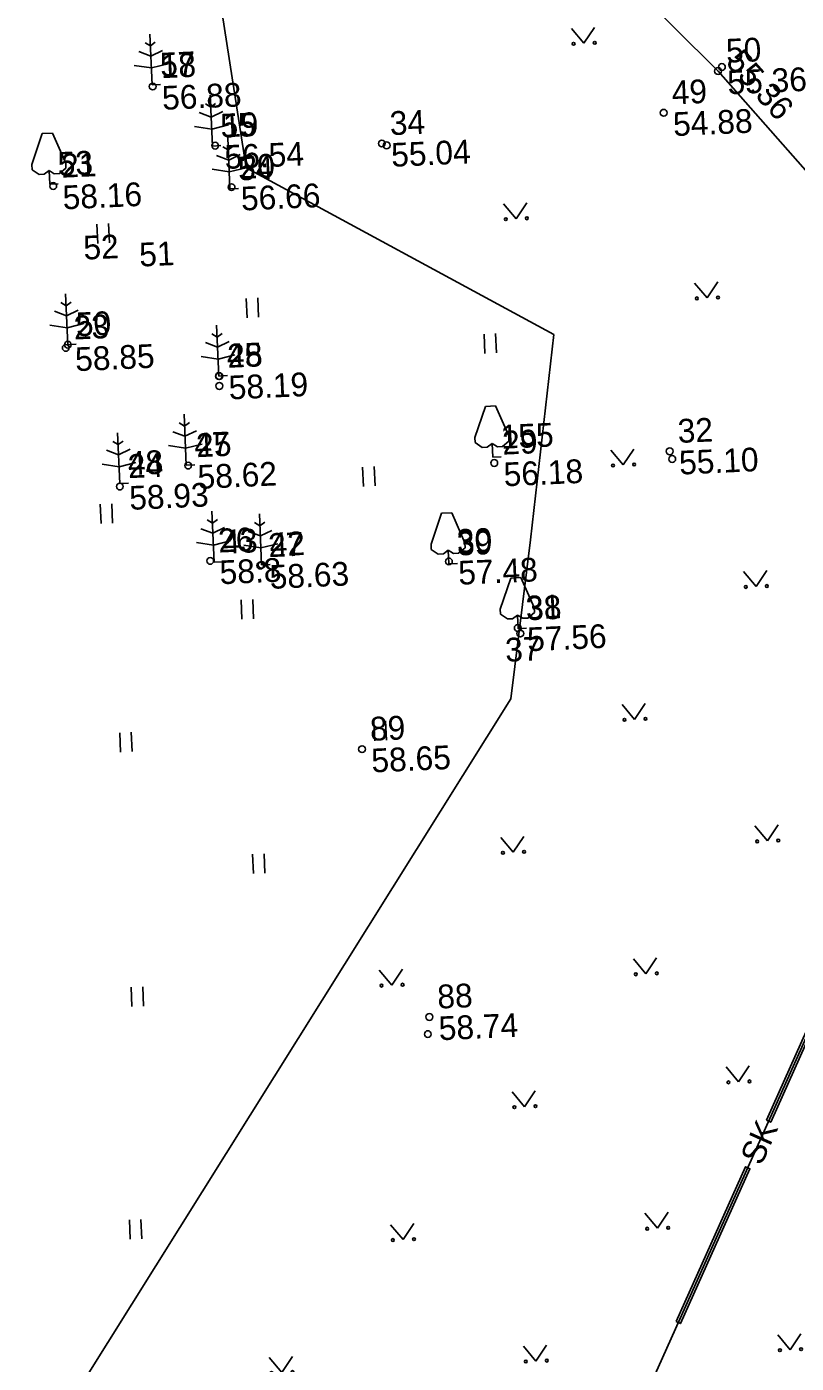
# Model space of a CAD drawing. Extents: x 641527 to 641942, y 6457423 to 6457731.
# Drawn here: x 641681.15 to 641703.83, y 6457620.7 to 6457660.06 of the extents above; entities that cross this region are included whole.
import ezdxf

# ---------------------------------------------------------------- set-up
doc = ezdxf.new("R2010")
doc.units = 0
for name, color, linetype in [('ASFBET', 7, 'Continuous'), ('HALJASTUS', 7, 'Continuous'), ('KORGUSED', 7, 'Continuous'), ('POINT', 7, 'Continuous'), ('SKTRASS', 7, 'Continuous'), ('TEXT', 7, 'Continuous'), ('WWW_POINTS', 7, 'Continuous'), ('Z', 7, 'Continuous'), ('ZZYYTRASSID', 7, 'Continuous')]:
    doc.layers.add(name, color=color, linetype=linetype)

# ---------------------------------------------------------------- blocks, each defined once
blk = doc.blocks.new('PI')
for p, q in [((-30, 300), (-100, 120)), ((30, 300), (-30, 300)), ((100, 120), (30, 300)), ((-100, 120), (-100, 90)), ((-100, 90), (-60, 60)), ((-30, 60), (0, 80)), ((0, 0), (0, 80)), ((0, 80), (30, 60)), ((60, 60), (100, 90)), ((100, 90), (100, 120)), ((-60, 60), (-30, 60)), ((50, 0), (0, 0)), ((30, 60), (60, 60))]:
    blk.add_line(p, q)
blk = doc.blocks.new('PM')
for p, q in [((0, 230), (-30, 250)), ((0, 300), (0, 0)), ((30, 250), (0, 230)), ((0, 170), (-70, 200)), ((70, 200), (0, 170)), ((-100, 120), (0, 100)), ((0, 100), (100, 120)), ((0, 0), (50, 0))]:
    blk.add_line(p, q)
blk = doc.blocks.new('HEIN')
for p, q in [((-23.4, 38), (-23.4, -38.1)), ((22.1, 38), (22.1, -38.1))]:
    blk.add_line(p, q)
blk = doc.blocks.new('MURU')
for p, q in [((-46.3, 60.7), (0, 0)), ((0, 0), (44.6, 60.7))]:
    blk.add_line(p, q)
for centre in [(-40.1, 0), (42.8, 0)]:
    blk.add_circle(centre, 5.5)

msp = doc.modelspace()

# ---------------------------------------------------------------- linework, layer by layer
at = {"layer": 'ASFBET'}
msp.add_lwpolyline([(641684.468, 6457674.945), (641693.8, 6457666.424), (641701.525, 6457658.751), (641709.077, 6457650.19), (641710.728, 6457647.792)], dxfattribs=at)
at = {"layer": 'HALJASTUS'}
for points in [[(641696.691, 6457650.99), (641687.616, 6457655.903), (641686.643, 6457662.226), (641687.601, 6457664.536), (641684.468, 6457674.945)], [(641696.691, 6457650.99), (641696.003, 6457644.95), (641695.416, 6457640.263), (641680.766, 6457616.875), (641678.511, 6457611.165)]]:
    msp.add_lwpolyline(points, dxfattribs=at)
at = {"layer": 'KORGUSED'}
for centre in [(641701.639, 6457658.87), (641691.759, 6457656.563), (641686.83, 6457649.478), (641700.175, 6457647.326), (641695.699, 6457642.187), (641692.973, 6457630.391)]:
    msp.add_circle(centre, 0.1, dxfattribs=at)
at = {"layer": 'POINT'}
for centre in [(641701.525, 6457658.751), (641684.866, 6457658.295), (641699.924, 6457657.522), (641686.706, 6457656.554), (641691.617, 6457656.617), (641681.936, 6457655.365), (641687.191, 6457655.331), (641682.304, 6457650.599), (641682.366, 6457650.693), (641686.816, 6457649.77), (641686.831, 6457649.767), (641700.101, 6457647.554), (641685.912, 6457647.133), (641694.931, 6457647.209), (641683.898, 6457646.515), (641686.561, 6457644.325), (641693.595, 6457644.31), (641688.036, 6457644.189), (641688.076, 6457644.211), (641695.623, 6457642.351), (641691.035, 6457638.782), (641693.018, 6457630.896)]:
    msp.add_circle(centre, 0.1, dxfattribs=at)
at = {"layer": 'SKTRASS'}
for points in [[(641702.948, 6457627.854), (641704.994, 6457632.416), (641705.122, 6457632.359), (641703.076, 6457627.797)], [(641700.289, 6457621.924), (641702.335, 6457626.486), (641702.462, 6457626.428), (641700.417, 6457621.867)]]:
    msp.add_lwpolyline(points, close=True, dxfattribs=at)
at = {"layer": 'WWW_POINTS'}
for p, q in [((641701.525, 6457658.751), (641701.525, 6457658.751)), ((641691.617, 6457656.617), (641691.617, 6457656.617)), ((641686.831, 6457649.767), (641686.831, 6457649.767)), ((641700.101, 6457647.554), (641700.101, 6457647.554)), ((641695.623, 6457642.351), (641695.623, 6457642.351)), ((641693.018, 6457630.896), (641693.018, 6457630.896))]:
    msp.add_line(p, q, dxfattribs=at)
at = {"layer": 'ZZYYTRASSID'}
msp.add_line((641692.138, 6457603.577), (641713.272, 6457650.706), dxfattribs=at)
msp.add_line((641692.138, 6457603.577), (641713.272, 6457650.706), dxfattribs=at)

# ---------------------------------------------------------------- block references
at = {"layer": 'HALJASTUS', "rotation": 2.563812931428447}
for name, p, xscale, yscale in [('PM', (641684.849, 6457658.342), 0.0049994918860937695, 0.004999491886093768), ('MURU', (641697.569, 6457659.568), 0.0074992378291406534, 0.007499237829140653), ('PM', (641686.627, 6457656.543), 0.0049994918860937695, 0.004999491886093768), ('PI', (641681.831, 6457655.418), 0.0049994918860937695, 0.004999491886093768), ('PM', (641687.143, 6457655.282), 0.0049994918860937695, 0.004999491886093768), ('MURU', (641695.572, 6457654.401), 0.0074992378291406534, 0.007499237829140653), ('HEIN', (641683.411, 6457653.97), 0.0074992378291406534, 0.007499237829140653), ('MURU', (641701.203, 6457652.07), 0.0074992378291406534, 0.007499237829140653), ('PM', (641682.366, 6457650.693), 0.0049994918860937695, 0.004999491886093768), ('HEIN', (641687.809, 6457651.778), 0.0074992378291406534, 0.007499237829140653), ('PM', (641686.816, 6457649.77), 0.0049994918860937695, 0.004999491886093768), ('HEIN', (641694.817, 6457650.728), 0.0074992378291406534, 0.007499237829140653), ('PI', (641694.885, 6457647.383), 0.0049994918860937695, 0.004999491886093768), ('PM', (641685.856, 6457647.146), 0.0049994918860937695, 0.004999491886093768), ('PM', (641683.901, 6457646.601), 0.0049994918860937695, 0.004999491886093768), ('MURU', (641698.73, 6457647.15), 0.0074992378291406534, 0.007499237829140653), ('HEIN', (641691.239, 6457646.814), 0.0074992378291406534, 0.007499237829140653), ('HEIN', (641683.508, 6457645.718), 0.0074992378291406534, 0.007499237829140653), ('PM', (641686.68, 6457644.291), 0.0049994918860937695, 0.004999491886093768), ('PM', (641688.076, 6457644.211), 0.0049994918860937695, 0.004999491886093768), ('PI', (641693.595, 6457644.238), 0.0049994918860937695, 0.004999491886093768), ('MURU', (641702.644, 6457643.571), 0.0074992378291406534, 0.007499237829140653), ('PI', (641695.634, 6457642.33), 0.0049994918860937695, 0.004999491886093768), ('HEIN', (641687.66, 6457642.901), 0.0074992378291406534, 0.007499237829140653), ('MURU', (641699.066, 6457639.658), 0.0074992378291406534, 0.007499237829140653), ('HEIN', (641684.082, 6457638.987), 0.0074992378291406534, 0.007499237829140653), ('HEIN', (641691.574, 6457639.322), 0.0074992378291406534, 0.007499237829140653), ('MURU', (641702.979, 6457636.08), 0.0074992378291406534, 0.007499237829140653), ('MURU', (641695.488, 6457635.744), 0.0074992378291406534, 0.007499237829140653), ('HEIN', (641687.996, 6457635.409), 0.0074992378291406534, 0.007499237829140653), ('MURU', (641699.401, 6457632.166), 0.0074992378291406534, 0.007499237829140653), ('MURU', (641691.91, 6457631.831), 0.0074992378291406534, 0.007499237829140653), ('HEIN', (641684.418, 6457631.495), 0.0074992378291406534, 0.007499237829140653), ('MURU', (641702.129, 6457628.984), 0.0074992378291406534, 0.007499237829140653), ('MURU', (641695.823, 6457628.253), 0.0074992378291406534, 0.007499237829140653), ('MURU', (641699.737, 6457624.674), 0.0074992378291406534, 0.007499237829140653), ('HEIN', (641684.367, 6457624.642), 0.0074992378291406534, 0.007499237829140653), ('MURU', (641692.245, 6457624.339), 0.0074992378291406534, 0.007499237829140653), ('MURU', (641703.65, 6457621.096), 0.0074992378291406534, 0.007499237829140653), ('MURU', (641696.159, 6457620.761), 0.0074992378291406534, 0.007499237829140653), ('MURU', (641688.667, 6457620.425), 0.0074992378291406534, 0.007499237829140653)]:
    msp.add_blockref(name, p, dxfattribs=dict(at, xscale=xscale, yscale=yscale))

# ---------------------------------------------------------------- texts
at = {"layer": 'KORGUSED'}
for s, rotation, p in [(' 55.45', 311.7751, (641703.233, 6457661.268)), (' 55.36', 311.8477, (641701.551, 6457659.183)), (' 55.04', 2.5638, (641691.649, 6457655.918)), (' 58.19', 2.5638, (641686.862, 6457649.067)), (' 55.10', 2.5638, (641700.133, 6457646.855)), (' 57.56', 2.5638, (641695.655, 6457641.652)), (' 58.74', 2.5638, (641693.05, 6457630.197))]:
    msp.add_text(s, height=0.6999, rotation=rotation, dxfattribs=at).set_placement(p)
at = {"layer": 'SKTRASS'}
msp.add_text('SK', height=0.6999, rotation=65.8467, dxfattribs=at).set_placement((641702.798, 6457626.493))
at = {"layer": 'TEXT'}
for s, p in [(' 50', (641701.514, 6457658.984)), (' 57', (641684.839, 6457658.575)), (' 18', (641684.856, 6457658.528)), (' 49', (641699.914, 6457657.755)), (' 55', (641686.617, 6457656.776)), (' 19', (641686.695, 6457656.787)), (' 34', (641691.607, 6457656.85)), (' 53', (641681.821, 6457655.651)), (' 21', (641681.925, 6457655.598)), (' 54', (641687.133, 6457655.515)), (' 20', (641687.181, 6457655.564)), (' 52', (641682.58, 6457653.185)), (' 51', (641684.224, 6457652.981)), (' 23', (641682.294, 6457650.832)), (' 50', (641682.356, 6457650.926)), (' 45', (641686.806, 6457650.003)), (' 28', (641686.82, 6457650)), (' 155', (641694.875, 6457647.616)), (' 32', (641700.091, 6457647.787)), (' 47', (641685.846, 6457647.379)), (' 25', (641685.901, 6457647.366)), (' 29', (641694.921, 6457647.442)), (' 48', (641683.89, 6457646.834)), (' 24', (641683.888, 6457646.749)), (' 26', (641686.55, 6457644.558)), (' 43', (641686.67, 6457644.524)), (' 27', (641688.026, 6457644.422)), (' 42', (641688.066, 6457644.444)), (' 30', (641693.584, 6457644.543)), (' 39', (641693.585, 6457644.471)), (' 31', (641695.613, 6457642.584)), (' 38', (641695.624, 6457642.563)), (' 37', (641695.008, 6457641.342)), (' 89', (641691.024, 6457639.015)), (' 88', (641693.008, 6457631.129))]:
    msp.add_text(s, height=0.6999, rotation=2.5638, dxfattribs=at).set_placement(p)
at = {"layer": 'Z'}
for s, p in [(' 55.36', (641701.556, 6457658.052)), (' 56.88', (641684.898, 6457657.596)), (' 54.88', (641699.956, 6457656.823)), (' 56.54', (641686.737, 6457655.855)), (' 55.04', (641691.649, 6457655.918)), (' 58.16', (641681.967, 6457654.665)), (' 56.66', (641687.222, 6457654.631)), (' 58.85', (641682.336, 6457649.9)), (' 58.19', (641686.862, 6457649.067)), (' 55.1', (641700.133, 6457646.855)), (' 58.62', (641685.943, 6457646.434)), (' 56.18', (641694.963, 6457646.509)), (' 58.93', (641683.93, 6457645.816)), (' 58.8', (641686.592, 6457643.625)), (' 57.48', (641693.626, 6457643.611)), (' 58.63', (641688.068, 6457643.489)), (' 57.56', (641695.655, 6457641.652)), (' 58.65', (641691.066, 6457638.083)), (' 58.74', (641693.05, 6457630.197))]:
    msp.add_text(s, height=0.6999, rotation=2.5638, dxfattribs=at).set_placement(p)

doc.saveas('drawing.dxf')
